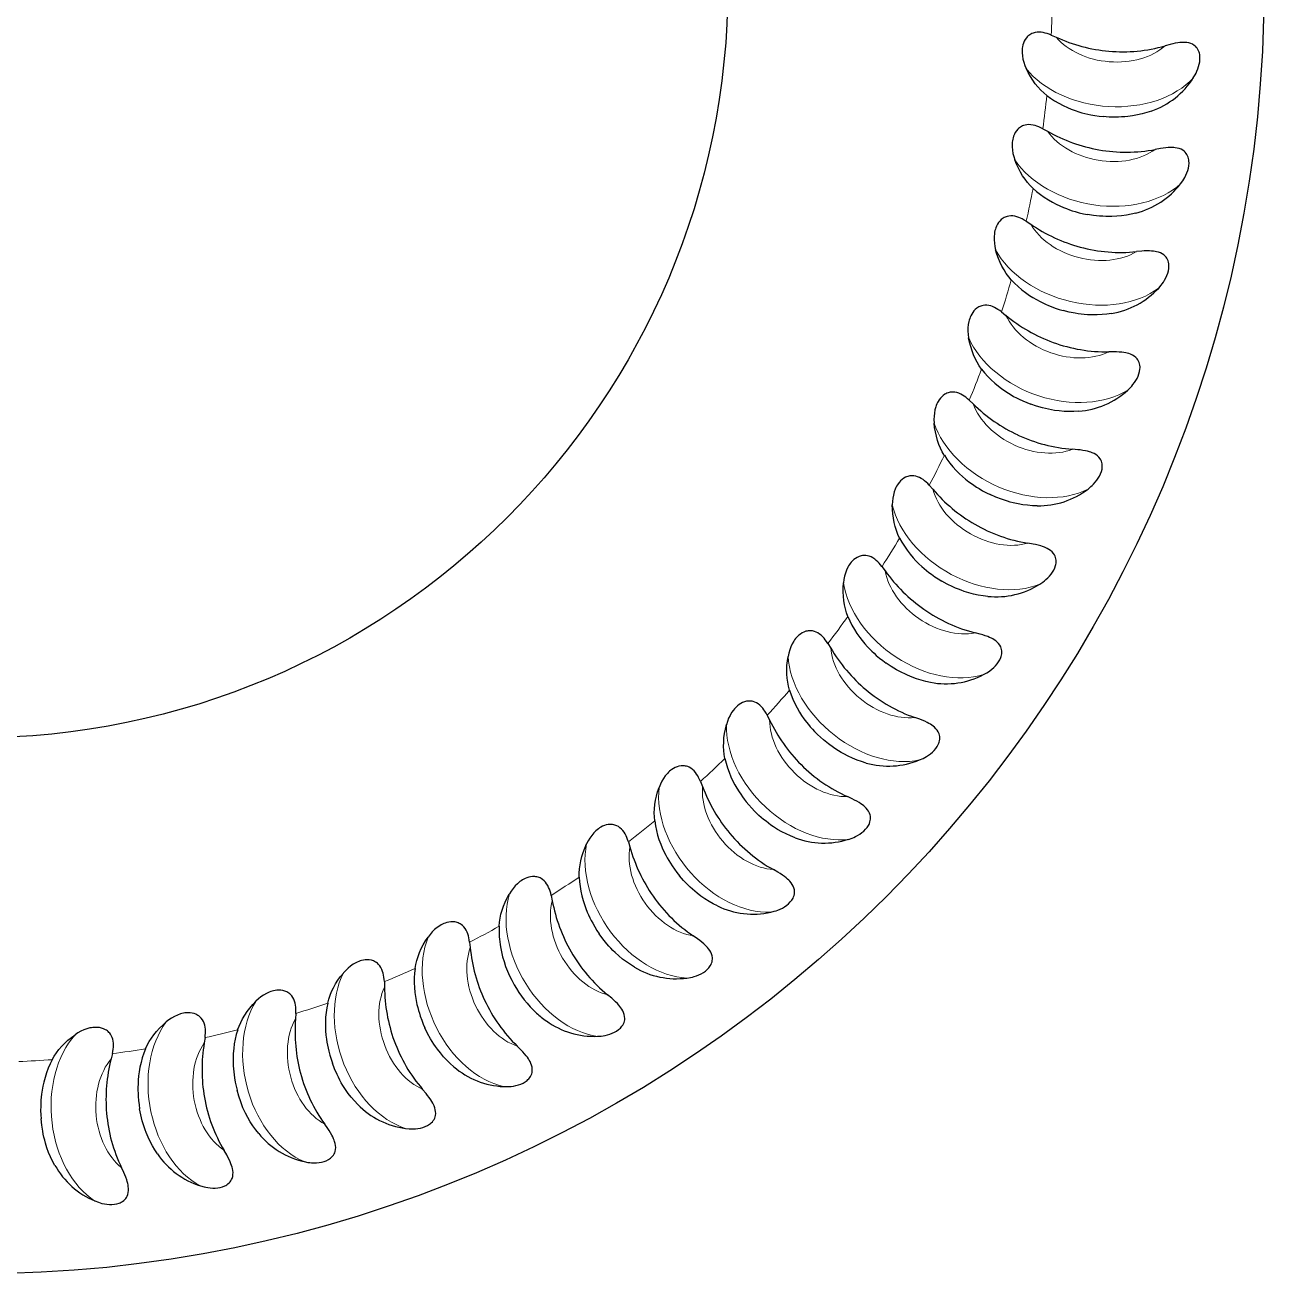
# Model space of a CAD drawing. Extents: x 89 to 624, y -17 to 440.
# Drawn here: x 593.11 to 624.44, y 150.2 to 181.78 of the extents above; entities that cross this region are included whole.
import ezdxf

# ---------------------------------------------------------------- set-up
doc = ezdxf.new("R2010")
doc.units = 0
doc.header["$LTSCALE"] = 7
doc.header["$MEASUREMENT"] = 0
doc.layers.get('0').update_dxf_attribs({"linetype": 'CONTINUOUS', "lineweight": 15})

msp = doc.modelspace()

# ---------------------------------------------------------------- linework, layer by layer
at = {"color": 7, "lineweight": 30, "ltscale": 0.003441}
for p, q in [((619.063, 181.528), (619.189, 181.473)), ((618.849, 179.16), (618.97, 179.095)), ((618.429, 176.82), (618.544, 176.744)), ((617.807, 174.526), (617.915, 174.44)), ((608.368, 161.129), (608.407, 160.997)), ((597.663, 156.175), (597.643, 156.039))]:
    msp.add_line(p, q, dxfattribs=at)
at = {"color": 7, "lineweight": 30, "ltscale": 0.003442}
for p, q in [((616.988, 172.295), (617.087, 172.2)), ((615.977, 170.143), (616.068, 170.04)), ((614.782, 168.088), (614.864, 167.977)), ((613.413, 166.144), (613.485, 166.027)), ((611.88, 164.328), (611.941, 164.205)), ((610.194, 162.652), (610.244, 162.524)), ((606.417, 159.771), (606.444, 159.636)), ((604.355, 158.589), (604.37, 158.452)), ((602.198, 157.59), (602.201, 157.453)), ((599.961, 156.784), (599.953, 156.646)), ((595.321, 155.769), (595.289, 155.635))]:
    msp.add_line(p, q, dxfattribs=at)
at = {"color": 7, "lineweight": 30}
for points in [[(619.063, 181.528), (619.01, 181.548), (618.956, 181.567), (618.909, 181.58), (618.86, 181.591), (618.809, 181.598), (618.757, 181.602), (618.705, 181.6), (618.656, 181.593), (618.609, 181.58), (618.568, 181.564), (618.543, 181.551), (618.52, 181.537), (618.496, 181.52), (618.474, 181.501), (618.454, 181.481), (618.435, 181.46), (618.404, 181.416), (618.379, 181.371), (618.36, 181.325), (618.346, 181.278), (618.335, 181.23), (618.33, 181.194), (618.326, 181.158), (618.325, 181.118), (618.325, 181.079), (618.332, 181), (618.345, 180.92), (618.366, 180.841), (618.393, 180.761), (618.427, 180.682)], [(622.655, 180.444), (622.703, 180.526), (622.725, 180.568), (622.745, 180.611), (622.769, 180.67), (622.79, 180.73), (622.806, 180.792), (622.817, 180.854), (622.823, 180.916), (622.823, 180.978), (622.816, 181.038), (622.81, 181.067), (622.802, 181.095), (622.788, 181.131), (622.772, 181.164), (622.752, 181.195), (622.73, 181.222), (622.706, 181.247), (622.679, 181.268), (622.636, 181.294), (622.59, 181.314), (622.542, 181.328), (622.492, 181.337), (622.442, 181.341), (622.403, 181.342), (622.365, 181.34), (622.316, 181.337), (622.267, 181.33), (622.2, 181.319), (622.134, 181.305), (622.07, 181.29), (621.942, 181.255)], [(618.949, 180.002), (619.046, 179.931), (619.147, 179.864), (619.251, 179.802), (619.36, 179.746), (619.471, 179.694), (619.566, 179.655), (619.663, 179.619), (619.761, 179.587), (619.835, 179.565), (619.91, 179.545), (619.986, 179.527), (620.063, 179.511), (620.166, 179.492), (620.271, 179.477), (620.376, 179.465)], [(621.594, 179.606), (621.478, 179.567), (621.36, 179.535), (621.241, 179.507), (621.119, 179.486), (620.997, 179.469), (620.92, 179.462), (620.843, 179.456), (620.765, 179.453), (620.687, 179.451), (620.531, 179.454), (620.376, 179.465)], [(618.849, 179.16), (618.798, 179.185), (618.746, 179.208), (618.7, 179.226), (618.652, 179.241), (618.602, 179.253), (618.55, 179.261), (618.499, 179.263), (618.449, 179.26), (618.401, 179.252), (618.358, 179.239), (618.332, 179.229), (618.308, 179.217), (618.283, 179.201), (618.26, 179.185), (618.238, 179.167), (618.218, 179.147), (618.183, 179.106), (618.154, 179.064), (618.131, 179.019), (618.112, 178.974), (618.098, 178.927), (618.089, 178.892), (618.083, 178.856), (618.078, 178.817), (618.075, 178.777), (618.074, 178.698), (618.081, 178.618), (618.095, 178.537), (618.115, 178.455), (618.142, 178.373)], [(622.333, 177.768), (622.388, 177.845), (622.414, 177.885), (622.437, 177.926), (622.466, 177.983), (622.492, 178.041), (622.513, 178.101), (622.53, 178.161), (622.541, 178.223), (622.546, 178.285), (622.545, 178.345), (622.541, 178.375), (622.536, 178.404), (622.526, 178.44), (622.512, 178.475), (622.495, 178.507), (622.476, 178.536), (622.453, 178.563), (622.428, 178.587), (622.388, 178.616), (622.344, 178.64), (622.297, 178.658), (622.249, 178.671), (622.199, 178.68), (622.16, 178.684), (622.122, 178.686), (622.073, 178.686), (622.023, 178.684), (621.956, 178.679), (621.889, 178.671), (621.823, 178.661), (621.694, 178.638)], [(618.602, 177.65), (618.692, 177.571), (618.787, 177.495), (618.886, 177.425), (618.989, 177.359), (619.095, 177.298), (619.187, 177.251), (619.28, 177.207), (619.375, 177.166), (619.447, 177.138), (619.52, 177.111), (619.594, 177.086), (619.669, 177.064), (619.771, 177.036), (619.874, 177.011), (619.977, 176.991)], [(618.429, 176.82), (618.381, 176.85), (618.331, 176.877), (618.286, 176.899), (618.24, 176.918), (618.191, 176.934), (618.141, 176.946), (618.09, 176.953), (618.039, 176.955), (617.992, 176.951), (617.948, 176.942), (617.921, 176.934), (617.896, 176.924), (617.869, 176.911), (617.845, 176.896), (617.821, 176.88), (617.799, 176.862), (617.761, 176.825), (617.729, 176.785), (617.702, 176.742), (617.679, 176.699), (617.661, 176.654), (617.649, 176.619), (617.639, 176.584), (617.631, 176.545), (617.625, 176.507), (617.617, 176.427), (617.617, 176.347), (617.624, 176.265), (617.637, 176.182), (617.656, 176.097)], [(621.203, 177.025), (621.084, 176.997), (620.964, 176.974), (620.842, 176.958), (620.719, 176.947), (620.596, 176.941), (620.519, 176.94), (620.441, 176.941), (620.364, 176.945), (620.286, 176.95), (620.131, 176.966), (619.977, 176.991)], [(621.779, 175.129), (621.84, 175.201), (621.869, 175.239), (621.897, 175.278), (621.93, 175.332), (621.961, 175.388), (621.987, 175.445), (622.009, 175.505), (622.026, 175.565), (622.036, 175.626), (622.04, 175.686), (622.039, 175.716), (622.036, 175.745), (622.029, 175.782), (622.019, 175.818), (622.005, 175.852), (621.988, 175.883), (621.968, 175.911), (621.945, 175.937), (621.907, 175.97), (621.866, 175.997), (621.821, 176.019), (621.773, 176.037), (621.724, 176.05), (621.687, 176.057), (621.648, 176.062), (621.599, 176.067), (621.55, 176.07), (621.483, 176.07), (621.415, 176.068), (621.349, 176.064), (621.218, 176.052)], [(618.052, 175.338), (618.135, 175.25), (618.223, 175.167), (618.315, 175.088), (618.412, 175.014), (618.513, 174.944), (618.599, 174.889), (618.688, 174.837), (618.779, 174.788), (618.849, 174.753), (618.919, 174.721), (618.991, 174.689), (619.063, 174.66), (619.162, 174.624), (619.263, 174.59), (619.364, 174.561)], [(617.807, 174.526), (617.762, 174.559), (617.714, 174.591), (617.672, 174.616), (617.628, 174.639), (617.58, 174.66), (617.531, 174.677), (617.48, 174.688), (617.431, 174.694), (617.383, 174.694), (617.338, 174.689), (617.311, 174.683), (617.285, 174.675), (617.257, 174.665), (617.232, 174.653), (617.207, 174.638), (617.183, 174.623), (617.142, 174.589), (617.106, 174.551), (617.076, 174.512), (617.05, 174.47), (617.027, 174.427), (617.013, 174.393), (617, 174.359), (616.988, 174.322), (616.978, 174.283), (616.964, 174.205), (616.957, 174.125), (616.956, 174.043), (616.962, 173.959), (616.974, 173.873)], [(620.588, 174.488), (620.467, 174.47), (620.346, 174.459), (620.223, 174.453), (620.1, 174.452), (619.976, 174.457), (619.899, 174.463), (619.822, 174.471), (619.745, 174.481), (619.668, 174.493), (619.515, 174.523), (619.364, 174.561)], [(620.997, 172.55), (621.064, 172.616), (621.096, 172.651), (621.127, 172.687), (621.165, 172.738), (621.201, 172.791), (621.232, 172.846), (621.259, 172.903), (621.281, 172.962), (621.297, 173.022), (621.306, 173.081), (621.307, 173.111), (621.307, 173.141), (621.303, 173.178), (621.296, 173.215), (621.285, 173.25), (621.271, 173.282), (621.253, 173.312), (621.233, 173.34), (621.198, 173.376), (621.159, 173.407), (621.116, 173.432), (621.07, 173.454), (621.023, 173.471), (620.986, 173.482), (620.948, 173.49), (620.9, 173.499), (620.851, 173.506), (620.784, 173.512), (620.716, 173.516), (620.65, 173.518), (620.518, 173.517)], [(617.302, 173.082), (617.377, 172.988), (617.457, 172.897), (617.543, 172.81), (617.633, 172.728), (617.727, 172.649), (617.808, 172.587), (617.892, 172.527), (617.979, 172.471), (618.045, 172.43), (618.112, 172.391), (618.181, 172.354), (618.251, 172.319), (618.346, 172.274), (618.443, 172.232), (618.542, 172.193)], [(616.988, 172.295), (616.945, 172.332), (616.9, 172.368), (616.861, 172.396), (616.819, 172.423), (616.773, 172.448), (616.725, 172.469), (616.676, 172.485), (616.627, 172.495), (616.579, 172.499), (616.535, 172.498), (616.507, 172.494), (616.48, 172.489), (616.452, 172.481), (616.425, 172.471), (616.399, 172.459), (616.375, 172.445), (616.33, 172.415), (616.292, 172.381), (616.258, 172.344), (616.228, 172.305), (616.202, 172.264), (616.185, 172.232), (616.169, 172.199), (616.154, 172.162), (616.141, 172.125), (616.12, 172.048), (616.106, 171.969), (616.098, 171.887), (616.096, 171.803), (616.101, 171.717)], [(619.755, 172.014), (619.633, 172.007), (619.511, 172.006), (619.388, 172.011), (619.265, 172.021), (619.142, 172.037), (619.066, 172.05), (618.99, 172.064), (618.914, 172.081), (618.839, 172.1), (618.689, 172.143), (618.542, 172.193)], [(616.359, 170.9), (616.425, 170.799), (616.497, 170.702), (616.575, 170.609), (616.657, 170.518), (616.744, 170.432), (616.82, 170.362), (616.898, 170.296), (616.98, 170.232), (617.042, 170.186), (617.105, 170.142), (617.171, 170.098), (617.237, 170.057), (617.328, 170.004), (617.421, 169.954), (617.516, 169.907)], [(619.993, 170.048), (620.066, 170.108), (620.101, 170.14), (620.135, 170.173), (620.177, 170.221), (620.217, 170.27), (620.253, 170.322), (620.285, 170.377), (620.312, 170.434), (620.333, 170.492), (620.347, 170.551), (620.351, 170.58), (620.353, 170.609), (620.353, 170.647), (620.349, 170.684), (620.341, 170.72), (620.329, 170.753), (620.315, 170.785), (620.297, 170.814), (620.265, 170.853), (620.229, 170.887), (620.189, 170.917), (620.145, 170.942), (620.099, 170.963), (620.063, 170.977), (620.026, 170.989), (619.979, 171.002), (619.931, 171.013), (619.864, 171.025), (619.797, 171.035), (619.732, 171.042), (619.6, 171.054)], [(615.977, 170.143), (615.938, 170.184), (615.896, 170.224), (615.859, 170.255), (615.82, 170.286), (615.776, 170.314), (615.731, 170.339), (615.683, 170.359), (615.635, 170.374), (615.588, 170.382), (615.543, 170.385), (615.515, 170.384), (615.488, 170.381), (615.459, 170.375), (615.432, 170.368), (615.405, 170.358), (615.379, 170.347), (615.332, 170.32), (615.291, 170.29), (615.254, 170.256), (615.221, 170.22), (615.191, 170.181), (615.171, 170.15), (615.153, 170.119), (615.135, 170.084), (615.118, 170.048), (615.091, 169.973), (615.07, 169.896), (615.055, 169.815), (615.046, 169.731), (615.043, 169.645)], [(618.709, 169.623), (618.587, 169.626), (618.465, 169.636), (618.343, 169.651), (618.222, 169.672), (618.101, 169.699), (618.026, 169.718), (617.952, 169.739), (617.877, 169.762), (617.804, 169.788), (617.658, 169.843), (617.516, 169.907)], [(615.229, 168.808), (615.286, 168.703), (615.349, 168.6), (615.418, 168.499), (615.492, 168.402), (615.572, 168.309), (615.641, 168.233), (615.714, 168.16), (615.789, 168.089), (615.847, 168.038), (615.906, 167.988), (615.968, 167.939), (616.03, 167.892), (616.116, 167.831), (616.205, 167.773), (616.295, 167.718)], [(618.775, 167.643), (618.853, 167.696), (618.89, 167.725), (618.927, 167.756), (618.973, 167.799), (619.017, 167.845), (619.058, 167.894), (619.094, 167.945), (619.126, 167.999), (619.152, 168.056), (619.171, 168.113), (619.178, 168.142), (619.183, 168.171), (619.185, 168.209), (619.185, 168.246), (619.18, 168.282), (619.171, 168.316), (619.159, 168.349), (619.144, 168.38), (619.116, 168.421), (619.083, 168.459), (619.045, 168.491), (619.004, 168.52), (618.96, 168.546), (618.926, 168.562), (618.89, 168.578), (618.844, 168.595), (618.797, 168.61), (618.732, 168.628), (618.666, 168.643), (618.601, 168.656), (618.471, 168.679)], [(614.782, 168.088), (614.747, 168.132), (614.709, 168.175), (614.675, 168.21), (614.638, 168.244), (614.598, 168.276), (614.554, 168.305), (614.509, 168.329), (614.462, 168.348), (614.416, 168.36), (614.371, 168.367), (614.343, 168.368), (614.316, 168.367), (614.287, 168.364), (614.259, 168.359), (614.231, 168.352), (614.205, 168.343), (614.156, 168.32), (614.112, 168.294), (614.072, 168.263), (614.036, 168.23), (614.003, 168.194), (613.98, 168.165), (613.959, 168.136), (613.938, 168.102), (613.919, 168.068), (613.885, 167.996), (613.857, 167.92), (613.835, 167.841), (613.819, 167.759), (613.809, 167.673)], [(617.459, 167.331), (617.337, 167.345), (617.217, 167.366), (617.097, 167.391), (616.977, 167.423), (616.859, 167.46), (616.787, 167.486), (616.714, 167.513), (616.642, 167.543), (616.571, 167.574), (616.431, 167.643), (616.295, 167.718)], [(613.92, 166.823), (613.968, 166.713), (614.023, 166.605), (614.083, 166.499), (614.148, 166.396), (614.219, 166.296), (614.281, 166.214), (614.347, 166.135), (614.416, 166.058), (614.469, 166.002), (614.524, 165.947), (614.581, 165.893), (614.639, 165.841), (614.72, 165.773), (614.803, 165.707), (614.888, 165.644)], [(613.413, 166.144), (613.382, 166.191), (613.348, 166.238), (613.317, 166.276), (613.283, 166.312), (613.245, 166.348), (613.205, 166.38), (613.161, 166.409), (613.117, 166.431), (613.072, 166.448), (613.028, 166.458), (613, 166.462), (612.973, 166.463), (612.944, 166.463), (612.916, 166.46), (612.887, 166.455), (612.86, 166.449), (612.809, 166.431), (612.763, 166.408), (612.721, 166.381), (612.682, 166.351), (612.646, 166.318), (612.621, 166.292), (612.597, 166.264), (612.573, 166.233), (612.551, 166.2), (612.511, 166.131), (612.477, 166.058), (612.448, 165.981), (612.425, 165.9), (612.407, 165.816)], [(617.352, 165.353), (617.434, 165.4), (617.474, 165.425), (617.513, 165.452), (617.563, 165.491), (617.611, 165.533), (617.655, 165.579), (617.696, 165.627), (617.732, 165.678), (617.763, 165.731), (617.787, 165.787), (617.797, 165.815), (617.804, 165.844), (617.81, 165.881), (617.812, 165.918), (617.811, 165.955), (617.805, 165.99), (617.796, 166.023), (617.784, 166.055), (617.76, 166.099), (617.73, 166.139), (617.695, 166.175), (617.657, 166.207), (617.615, 166.236), (617.582, 166.256), (617.548, 166.274), (617.504, 166.296), (617.458, 166.315), (617.395, 166.338), (617.33, 166.359), (617.267, 166.378), (617.14, 166.412)], [(616.013, 165.158), (615.894, 165.182), (615.775, 165.213), (615.658, 165.249), (615.542, 165.291), (615.428, 165.338), (615.357, 165.37), (615.288, 165.404), (615.219, 165.439), (615.15, 165.477), (615.017, 165.557), (614.888, 165.644)], [(612.444, 164.96), (612.483, 164.846), (612.527, 164.733), (612.578, 164.623), (612.634, 164.514), (612.695, 164.408), (612.751, 164.322), (612.809, 164.237), (612.871, 164.154), (612.92, 164.094), (612.969, 164.034), (613.021, 163.976), (613.075, 163.918), (613.149, 163.843), (613.226, 163.771), (613.305, 163.701)], [(611.88, 164.328), (611.853, 164.377), (611.823, 164.426), (611.795, 164.467), (611.765, 164.506), (611.73, 164.545), (611.693, 164.581), (611.652, 164.613), (611.609, 164.639), (611.566, 164.66), (611.523, 164.674), (611.496, 164.68), (611.469, 164.684), (611.44, 164.686), (611.412, 164.686), (611.383, 164.683), (611.355, 164.679), (611.303, 164.666), (611.255, 164.647), (611.211, 164.624), (611.169, 164.597), (611.131, 164.568), (611.104, 164.543), (611.077, 164.518), (611.051, 164.489), (611.026, 164.458), (610.98, 164.393), (610.939, 164.324), (610.904, 164.249), (610.874, 164.171), (610.849, 164.088)], [(615.734, 163.196), (615.82, 163.235), (615.862, 163.257), (615.904, 163.281), (615.957, 163.316), (616.008, 163.353), (616.057, 163.394), (616.101, 163.439), (616.142, 163.486), (616.177, 163.537), (616.206, 163.59), (616.218, 163.618), (616.228, 163.646), (616.237, 163.682), (616.243, 163.719), (616.244, 163.756), (616.242, 163.791), (616.236, 163.825), (616.226, 163.858), (616.206, 163.904), (616.18, 163.946), (616.148, 163.985), (616.113, 164.021), (616.074, 164.053), (616.042, 164.076), (616.01, 164.097), (615.968, 164.122), (615.924, 164.145), (615.863, 164.174), (615.801, 164.201), (615.739, 164.225), (615.616, 164.269)], [(614.384, 163.118), (614.267, 163.153), (614.152, 163.194), (614.038, 163.24), (613.926, 163.292), (613.816, 163.349), (613.749, 163.387), (613.683, 163.426), (613.617, 163.468), (613.552, 163.512), (613.427, 163.603), (613.305, 163.701)], [(610.194, 162.652), (610.171, 162.703), (610.146, 162.755), (610.122, 162.798), (610.095, 162.84), (610.064, 162.881), (610.03, 162.92), (609.992, 162.956), (609.952, 162.986), (609.91, 163.01), (609.869, 163.027), (609.842, 163.036), (609.816, 163.042), (609.787, 163.047), (609.759, 163.049), (609.73, 163.049), (609.702, 163.047), (609.649, 163.039), (609.6, 163.024), (609.553, 163.005), (609.51, 162.982), (609.469, 162.956), (609.439, 162.934), (609.411, 162.911), (609.382, 162.884), (609.355, 162.856), (609.303, 162.795), (609.257, 162.73), (609.215, 162.659), (609.178, 162.583), (609.146, 162.503)], [(610.812, 163.232), (610.84, 163.115), (610.874, 162.999), (610.915, 162.885), (610.961, 162.772), (611.014, 162.661), (611.061, 162.57), (611.112, 162.48), (611.167, 162.392), (611.209, 162.328), (611.254, 162.264), (611.301, 162.202), (611.349, 162.14), (611.416, 162.059), (611.487, 161.98), (611.56, 161.903)], [(613.935, 161.188), (614.024, 161.22), (614.068, 161.238), (614.111, 161.258), (614.167, 161.288), (614.222, 161.321), (614.273, 161.358), (614.322, 161.398), (614.367, 161.442), (614.406, 161.49), (614.44, 161.54), (614.454, 161.566), (614.466, 161.593), (614.478, 161.629), (614.487, 161.665), (614.492, 161.701), (614.493, 161.737), (614.49, 161.771), (614.483, 161.805), (614.467, 161.852), (614.444, 161.897), (614.416, 161.938), (614.384, 161.977), (614.348, 162.013), (614.319, 162.038), (614.288, 162.062), (614.249, 162.09), (614.207, 162.117), (614.149, 162.151), (614.089, 162.183), (614.03, 162.213), (613.91, 162.268)], [(612.583, 161.228), (612.47, 161.273), (612.358, 161.324), (612.249, 161.38), (612.142, 161.441), (612.038, 161.508), (611.974, 161.551), (611.912, 161.597), (611.85, 161.644), (611.789, 161.693), (611.672, 161.795), (611.56, 161.903)], [(608.368, 161.129), (608.35, 161.182), (608.329, 161.236), (608.309, 161.281), (608.286, 161.325), (608.259, 161.369), (608.228, 161.411), (608.194, 161.449), (608.156, 161.483), (608.117, 161.51), (608.078, 161.532), (608.052, 161.542), (608.026, 161.551), (607.997, 161.558), (607.97, 161.563), (607.941, 161.565), (607.913, 161.566), (607.859, 161.562), (607.809, 161.552), (607.761, 161.537), (607.716, 161.518), (607.673, 161.495), (607.641, 161.476), (607.611, 161.455), (607.58, 161.431), (607.55, 161.406), (607.494, 161.35), (607.442, 161.288), (607.394, 161.221), (607.351, 161.149), (607.312, 161.072)], [(609.034, 161.654), (609.052, 161.534), (609.076, 161.416), (609.107, 161.298), (609.143, 161.182), (609.186, 161.066), (609.225, 160.972), (609.268, 160.878), (609.315, 160.786), (609.352, 160.718), (609.391, 160.651), (609.432, 160.584), (609.474, 160.518), (609.534, 160.432), (609.598, 160.347), (609.664, 160.264)], [(606.417, 159.771), (606.404, 159.826), (606.388, 159.881), (606.371, 159.927), (606.352, 159.973), (606.329, 160.02), (606.302, 160.064), (606.271, 160.105), (606.237, 160.142), (606.2, 160.173), (606.162, 160.197), (606.138, 160.211), (606.113, 160.221), (606.085, 160.231), (606.058, 160.238), (606.029, 160.243), (606.001, 160.246), (605.948, 160.247), (605.896, 160.241), (605.848, 160.23), (605.801, 160.215), (605.756, 160.197), (605.723, 160.18), (605.691, 160.162), (605.658, 160.141), (605.626, 160.118), (605.565, 160.067), (605.508, 160.01), (605.455, 159.948), (605.405, 159.88), (605.359, 159.807)], [(607.126, 160.236), (607.134, 160.115), (607.147, 159.995), (607.168, 159.875), (607.194, 159.756), (607.226, 159.638), (607.257, 159.54), (607.292, 159.443), (607.33, 159.347), (607.361, 159.276), (607.394, 159.206), (607.429, 159.136), (607.466, 159.066), (607.518, 158.975), (607.574, 158.885), (607.632, 158.797)], [(610.625, 159.503), (610.516, 159.558), (610.409, 159.618), (610.305, 159.683), (610.204, 159.754), (610.106, 159.829), (610.046, 159.878), (609.988, 159.928), (609.93, 159.981), (609.874, 160.035), (609.766, 160.147), (609.664, 160.264)], [(611.968, 159.345), (612.059, 159.369), (612.105, 159.383), (612.149, 159.399), (612.208, 159.424), (612.265, 159.452), (612.32, 159.484), (612.372, 159.52), (612.42, 159.56), (612.464, 159.604), (612.501, 159.652), (612.517, 159.676), (612.532, 159.702), (612.547, 159.737), (612.559, 159.772), (612.567, 159.808), (612.571, 159.843), (612.571, 159.877), (612.567, 159.911), (612.555, 159.96), (612.537, 160.007), (612.513, 160.05), (612.484, 160.091), (612.451, 160.13), (612.424, 160.158), (612.396, 160.184), (612.359, 160.216), (612.32, 160.246), (612.265, 160.286), (612.208, 160.323), (612.152, 160.357), (612.037, 160.423)], [(604.355, 158.589), (604.346, 158.644), (604.335, 158.701), (604.323, 158.748), (604.308, 158.796), (604.289, 158.844), (604.266, 158.89), (604.239, 158.934), (604.207, 158.974), (604.174, 159.008), (604.138, 159.035), (604.115, 159.051), (604.091, 159.064), (604.064, 159.076), (604.038, 159.085), (604.01, 159.093), (603.982, 159.098), (603.929, 159.103), (603.877, 159.102), (603.828, 159.096), (603.78, 159.085), (603.733, 159.07), (603.699, 159.057), (603.666, 159.041), (603.631, 159.023), (603.597, 159.003), (603.532, 158.958), (603.47, 158.906), (603.411, 158.849), (603.356, 158.785), (603.304, 158.716)], [(608.523, 157.955), (608.419, 158.019), (608.318, 158.088), (608.22, 158.162), (608.126, 158.241), (608.034, 158.324), (607.979, 158.378), (607.926, 158.434), (607.873, 158.491), (607.821, 158.55), (607.724, 158.671), (607.632, 158.797)], [(609.847, 157.68), (609.941, 157.696), (609.987, 157.706), (610.033, 157.719), (610.094, 157.738), (610.153, 157.761), (610.21, 157.788), (610.265, 157.82), (610.316, 157.855), (610.364, 157.895), (610.405, 157.939), (610.424, 157.963), (610.44, 157.987), (610.459, 158.02), (610.474, 158.054), (610.485, 158.089), (610.492, 158.123), (610.495, 158.158), (610.494, 158.192), (610.486, 158.242), (610.472, 158.29), (610.452, 158.335), (610.426, 158.379), (610.397, 158.42), (610.373, 158.45), (610.347, 158.479), (610.313, 158.514), (610.277, 158.548), (610.225, 158.592), (610.172, 158.633), (610.119, 158.673), (610.011, 158.748)], [(602.198, 157.59), (602.194, 157.646), (602.188, 157.704), (602.18, 157.752), (602.169, 157.801), (602.154, 157.85), (602.135, 157.899), (602.112, 157.945), (602.084, 157.987), (602.053, 158.023), (602.021, 158.054), (601.999, 158.071), (601.976, 158.086), (601.95, 158.101), (601.925, 158.112), (601.898, 158.122), (601.871, 158.13), (601.818, 158.14), (601.766, 158.143), (601.716, 158.141), (601.668, 158.135), (601.62, 158.124), (601.585, 158.114), (601.551, 158.101), (601.514, 158.086), (601.479, 158.069), (601.41, 158.03), (601.344, 157.984), (601.28, 157.931), (601.22, 157.873), (601.162, 157.809)], [(602.976, 157.924), (602.963, 157.805), (602.956, 157.684), (602.955, 157.563), (602.96, 157.44), (602.971, 157.318), (602.984, 157.216), (603.002, 157.115), (603.023, 157.014), (603.041, 156.938), (603.061, 156.864), (603.083, 156.789), (603.108, 156.714), (603.143, 156.615), (603.182, 156.517), (603.225, 156.42)], [(599.961, 156.784), (599.963, 156.84), (599.961, 156.897), (599.958, 156.946), (599.951, 156.996), (599.941, 157.046), (599.926, 157.096), (599.907, 157.144), (599.883, 157.188), (599.855, 157.228), (599.826, 157.261), (599.805, 157.28), (599.784, 157.297), (599.759, 157.314), (599.735, 157.328), (599.709, 157.34), (599.683, 157.35), (599.631, 157.364), (599.58, 157.372), (599.53, 157.374), (599.481, 157.372), (599.433, 157.366), (599.397, 157.358), (599.362, 157.349), (599.324, 157.337), (599.287, 157.323), (599.215, 157.29), (599.145, 157.25), (599.077, 157.203), (599.012, 157.151), (598.949, 157.092)], [(600.766, 157.049), (600.742, 156.931), (600.725, 156.811), (600.713, 156.69), (600.708, 156.568), (600.708, 156.445), (600.713, 156.343), (600.721, 156.24), (600.733, 156.137), (600.745, 156.061), (600.758, 155.984), (600.774, 155.908), (600.792, 155.831), (600.819, 155.729), (600.849, 155.628), (600.883, 155.528)], [(607.59, 156.207), (607.684, 156.214), (607.731, 156.22), (607.778, 156.229), (607.84, 156.243), (607.901, 156.261), (607.961, 156.283), (608.018, 156.309), (608.072, 156.34), (608.123, 156.376), (608.168, 156.416), (608.189, 156.438), (608.207, 156.46), (608.229, 156.492), (608.247, 156.524), (608.261, 156.558), (608.27, 156.592), (608.276, 156.626), (608.279, 156.66), (608.275, 156.71), (608.265, 156.759), (608.249, 156.807), (608.228, 156.852), (608.202, 156.896), (608.181, 156.928), (608.157, 156.959), (608.126, 156.997), (608.093, 157.033), (608.046, 157.082), (607.996, 157.128), (607.947, 157.172), (607.845, 157.256)], [(597.663, 156.175), (597.67, 156.231), (597.673, 156.288), (597.674, 156.337), (597.672, 156.387), (597.666, 156.439), (597.655, 156.49), (597.64, 156.539), (597.621, 156.585), (597.597, 156.627), (597.57, 156.663), (597.551, 156.684), (597.531, 156.702), (597.508, 156.721), (597.485, 156.737), (597.46, 156.751), (597.435, 156.764), (597.385, 156.782), (597.335, 156.795), (597.285, 156.801), (597.236, 156.803), (597.187, 156.801), (597.151, 156.797), (597.115, 156.791), (597.077, 156.782), (597.039, 156.772), (596.964, 156.745), (596.891, 156.711), (596.819, 156.67), (596.749, 156.623), (596.681, 156.57)], [(595.321, 155.769), (595.332, 155.824), (595.341, 155.881), (595.346, 155.93), (595.348, 155.98), (595.346, 156.031), (595.341, 156.083), (595.33, 156.134), (595.314, 156.181), (595.294, 156.225), (595.27, 156.263), (595.253, 156.285), (595.235, 156.306), (595.214, 156.326), (595.193, 156.344), (595.169, 156.361), (595.145, 156.375), (595.097, 156.398), (595.048, 156.415), (594.999, 156.426), (594.95, 156.432), (594.902, 156.434), (594.865, 156.433), (594.829, 156.43), (594.79, 156.425), (594.751, 156.418), (594.674, 156.398), (594.598, 156.37), (594.523, 156.336), (594.45, 156.295), (594.377, 156.248)], [(598.489, 156.369), (598.454, 156.254), (598.426, 156.136), (598.404, 156.016), (598.388, 155.895), (598.378, 155.773), (598.373, 155.67), (598.373, 155.567), (598.376, 155.464), (598.381, 155.387), (598.388, 155.309), (598.397, 155.232), (598.408, 155.154), (598.425, 155.05), (598.447, 154.947), (598.472, 154.844)], [(603.956, 155.435), (603.865, 155.517), (603.778, 155.602), (603.694, 155.692), (603.615, 155.786), (603.539, 155.884), (603.494, 155.947), (603.451, 156.011), (603.409, 156.077), (603.368, 156.144), (603.293, 156.28), (603.225, 156.42)], [(596.16, 155.89), (596.116, 155.778), (596.078, 155.664), (596.045, 155.546), (596.019, 155.427), (595.998, 155.306), (595.984, 155.204), (595.975, 155.102), (595.969, 154.999), (595.967, 154.921), (595.967, 154.844), (595.969, 154.765), (595.973, 154.687), (595.982, 154.582), (595.995, 154.477), (596.01, 154.373)], [(605.213, 154.936), (605.307, 154.935), (605.355, 154.937), (605.402, 154.941), (605.465, 154.95), (605.527, 154.962), (605.589, 154.979), (605.648, 155), (605.705, 155.026), (605.759, 155.057), (605.807, 155.093), (605.829, 155.113), (605.85, 155.134), (605.874, 155.164), (605.894, 155.195), (605.911, 155.227), (605.924, 155.26), (605.933, 155.293), (605.938, 155.327), (605.939, 155.378), (605.933, 155.427), (605.921, 155.476), (605.904, 155.523), (605.882, 155.569), (605.864, 155.602), (605.843, 155.635), (605.816, 155.676), (605.786, 155.715), (605.743, 155.767), (605.698, 155.818), (605.652, 155.865), (605.559, 155.958)], [(593.799, 155.616), (593.745, 155.509), (593.697, 155.398), (593.654, 155.284), (593.617, 155.167), (593.586, 155.049), (593.564, 154.948), (593.545, 154.847), (593.531, 154.745), (593.522, 154.668), (593.515, 154.591), (593.511, 154.512), (593.508, 154.434), (593.507, 154.329), (593.511, 154.223), (593.517, 154.117)], [(601.525, 154.484), (601.442, 154.573), (601.362, 154.666), (601.287, 154.763), (601.216, 154.863), (601.149, 154.967), (601.11, 155.034), (601.072, 155.101), (601.036, 155.17), (601.002, 155.24), (600.939, 155.383), (600.883, 155.528)], [(599.021, 153.748), (598.945, 153.843), (598.874, 153.943), (598.808, 154.046), (598.746, 154.153), (598.688, 154.262), (598.655, 154.332), (598.623, 154.402), (598.593, 154.474), (598.565, 154.547), (598.515, 154.694), (598.472, 154.844)], [(602.734, 153.876), (602.828, 153.867), (602.875, 153.865), (602.923, 153.865), (602.986, 153.868), (603.049, 153.875), (603.112, 153.887), (603.173, 153.903), (603.232, 153.924), (603.288, 153.95), (603.34, 153.982), (603.363, 154), (603.386, 154.019), (603.412, 154.046), (603.435, 154.075), (603.455, 154.106), (603.471, 154.137), (603.482, 154.17), (603.49, 154.203), (603.496, 154.253), (603.494, 154.303), (603.487, 154.352), (603.474, 154.401), (603.456, 154.449), (603.44, 154.484), (603.423, 154.518), (603.399, 154.561), (603.373, 154.603), (603.334, 154.659), (603.293, 154.713), (603.252, 154.764), (603.167, 154.865)], [(596.462, 153.233), (596.395, 153.334), (596.333, 153.44), (596.275, 153.549), (596.223, 153.66), (596.175, 153.774), (596.148, 153.846), (596.123, 153.919), (596.099, 153.994), (596.078, 154.069), (596.04, 154.22), (596.01, 154.373)], [(593.868, 152.943), (593.81, 153.05), (593.757, 153.16), (593.709, 153.273), (593.667, 153.389), (593.629, 153.507), (593.609, 153.581), (593.59, 153.656), (593.573, 153.732), (593.558, 153.809), (593.534, 153.963), (593.517, 154.117)], [(600.172, 153.037), (600.265, 153.02), (600.312, 153.014), (600.359, 153.01), (600.423, 153.007), (600.486, 153.009), (600.549, 153.015), (600.612, 153.025), (600.672, 153.041), (600.73, 153.062), (600.784, 153.089), (600.81, 153.105), (600.834, 153.122), (600.862, 153.147), (600.888, 153.174), (600.91, 153.203), (600.929, 153.233), (600.943, 153.264), (600.954, 153.297), (600.964, 153.346), (600.967, 153.396), (600.963, 153.446), (600.955, 153.495), (600.941, 153.545), (600.929, 153.581), (600.914, 153.617), (600.894, 153.661), (600.872, 153.705), (600.838, 153.764), (600.802, 153.822), (600.766, 153.877), (600.69, 153.984)], [(597.546, 152.424), (597.638, 152.399), (597.684, 152.389), (597.731, 152.381), (597.794, 152.373), (597.857, 152.369), (597.921, 152.369), (597.984, 152.374), (598.045, 152.385), (598.105, 152.401), (598.161, 152.423), (598.188, 152.437), (598.213, 152.452), (598.244, 152.474), (598.272, 152.498), (598.297, 152.525), (598.317, 152.554), (598.335, 152.584), (598.349, 152.615), (598.363, 152.663), (598.37, 152.713), (598.371, 152.763), (598.366, 152.813), (598.357, 152.863), (598.348, 152.9), (598.337, 152.937), (598.32, 152.983), (598.302, 153.029), (598.274, 153.091), (598.243, 153.151), (598.212, 153.209), (598.145, 153.323)], [(594.878, 152.043), (594.966, 152.01), (595.012, 151.996), (595.058, 151.983), (595.12, 151.97), (595.183, 151.96), (595.246, 151.955), (595.309, 151.955), (595.371, 151.96), (595.432, 151.971), (595.49, 151.988), (595.518, 151.999), (595.544, 152.012), (595.577, 152.031), (595.607, 152.053), (595.634, 152.078), (595.657, 152.104), (595.677, 152.133), (595.693, 152.163), (595.712, 152.21), (595.723, 152.258), (595.728, 152.308), (595.728, 152.358), (595.724, 152.409), (595.718, 152.447), (595.71, 152.485), (595.697, 152.532), (595.683, 152.579), (595.66, 152.643), (595.635, 152.706), (595.609, 152.767), (595.553, 152.886)]]:
    msp.add_lwpolyline(points, dxfattribs=at)
for radius in [32.6, 19.042, 19.042]:
    msp.add_circle((591.843, 182.796), radius, dxfattribs=at)
at = {"color": 7, "lineweight": 13}
for start, end in [(357.3335, 359.1159), (352.3335, 354.1159), (347.3335, 349.1159), (342.3335, 344.1159), (337.3335, 339.1159), (332.3335, 334.1159), (327.3335, 329.1159), (322.3335, 324.1159), (317.3335, 319.1159), (312.3335, 314.1159), (307.3335, 309.1159), (302.3335, 304.1159), (297.3335, 299.1159), (292.3335, 294.1159), (287.3335, 289.1159), (282.3335, 284.1159), (277.3335, 279.1159), (272.3335, 274.1159)]:
    msp.add_arc((591.843, 182.796), 27.25, start, end, dxfattribs=at)
at = {"color": 7, "lineweight": 30}
for centre, radius, start, end in [((620.881, 185.181), 4.076, 245.47, 264.9279), ((620.869, 185.041), 3.935, 264.9285, 285.8352), ((620.921, 181.551), 2.057, 289.0714, 327.4463), ((620.979, 182.641), 4.076, 240.47, 259.9279), ((620.954, 182.502), 3.935, 259.9285, 280.8352), ((620.702, 179.022), 2.057, 284.0714, 322.4463), ((620.854, 180.103), 4.076, 235.47, 254.9279), ((620.818, 179.966), 3.935, 254.9285, 275.8352), ((620.264, 176.521), 2.057, 279.0714, 317.4463), ((620.509, 177.584), 4.076, 230.47, 249.9279), ((620.461, 177.452), 3.935, 249.9285, 270.8352), ((619.609, 174.067), 2.057, 274.0714, 312.4463), ((619.946, 175.106), 4.076, 225.47, 244.9279), ((619.886, 174.978), 3.935, 244.9285, 265.8352), ((619.169, 172.686), 4.076, 220.47, 239.9279), ((618.742, 171.681), 2.057, 269.0714, 307.4463), ((619.098, 172.563), 3.935, 239.9285, 260.8352), ((618.184, 170.342), 4.076, 215.47, 234.9279), ((617.671, 169.379), 2.057, 264.0714, 302.4463), ((618.103, 170.227), 3.935, 234.9285, 255.8352), ((616.998, 168.094), 4.076, 210.47, 229.9279), ((616.403, 167.179), 2.057, 259.0714, 297.4463), ((616.907, 167.986), 3.935, 229.9285, 250.8352), ((615.621, 165.958), 4.076, 205.47, 224.9279), ((615.521, 165.858), 3.935, 224.9285, 245.8352), ((614.949, 165.097), 2.057, 254.0714, 292.4463), ((614.063, 163.949), 4.076, 200.47, 219.9279), ((613.955, 163.859), 3.935, 219.9285, 240.8352), ((613.318, 163.151), 2.057, 249.0714, 287.4463), ((612.336, 162.084), 4.076, 195.47, 214.9279), ((610.453, 160.377), 4.076, 190.47, 209.9279), ((612.22, 162.003), 3.935, 214.9285, 235.8352), ((611.525, 161.354), 2.057, 244.0714, 282.4463), ((607.46, 158.872), 2.361, 177.1533, 189.8876), ((608.428, 158.84), 4.076, 185.47, 204.9279), ((608.045, 158.986), 2.958, 190.1151, 209.8864), ((610.33, 160.307), 3.935, 209.9285, 230.8352), ((609.581, 159.72), 2.057, 239.0714, 277.4463), ((606.277, 157.486), 4.076, 180.47, 199.9279), ((608.051, 158.958), 2.949, 209.3677, 227.2005), ((608.3, 158.781), 3.935, 204.9285, 225.8352), ((607.74, 158.641), 2.505, 227.4756, 234.7499), ((604.016, 156.324), 4.076, 175.47, 194.9279), ((607.502, 158.262), 2.057, 234.0714, 272.4463), ((606.144, 157.438), 3.935, 199.9285, 220.8352), ((601.663, 155.364), 4.076, 170.47, 189.9279), ((599.235, 154.613), 4.076, 165.47, 184.9279), ((605.304, 156.991), 2.057, 229.0714, 267.4463), ((603.88, 156.288), 3.935, 194.9285, 215.8352), ((601.524, 155.34), 3.935, 189.9285, 210.8352), ((603.004, 155.915), 2.057, 224.0714, 262.4463), ((599.094, 154.6), 3.935, 184.9285, 205.8352), ((600.619, 155.045), 2.057, 219.0714, 257.4463), ((598.167, 154.386), 2.057, 214.0714, 252.4463), ((595.667, 153.943), 2.057, 209.0714, 247.4463)]:
    msp.add_arc(centre, radius, start, end, dxfattribs=at)
at = {"color": 7, "lineweight": 13, "extrusion": (0, 0, -1)}
for centre, major_axis, start_param, end_param in [((620.613, 182.039), (1.674, -0.146), 0.593866, 2.523935), ((620.564, 181.475), (2.471, -0.216), 0.50268, 2.550753), ((620.438, 179.534), (1.654, -0.292), 0.593866, 2.523935), ((620.34, 178.977), (2.442, -0.431), 0.50268, 2.550753), ((620.045, 177.054), (1.623, -0.435), 0.593866, 2.523935), ((619.898, 176.508), (2.395, -0.642), 0.50268, 2.550753), ((619.437, 174.618), (1.579, -0.575), 0.593866, 2.523935), ((619.244, 174.087), (2.33, -0.848), 0.50268, 2.550753), ((618.619, 172.244), (1.523, -0.71), 0.593866, 2.523935), ((618.38, 171.732), (2.248, -1.048), 0.50268, 2.550753), ((617.598, 169.951), (1.455, -0.84), 0.593866, 2.523935), ((617.315, 169.461), (2.148, -1.24), 0.50268, 2.550753), ((616.38, 167.755), (1.376, -0.964), 0.593866, 2.523935), ((616.056, 167.292), (2.031, -1.422), 0.50268, 2.550753), ((614.976, 165.674), (1.287, -1.08), 0.593866, 2.523935), ((614.613, 165.24), (1.9, -1.594), 0.50268, 2.550753), ((612.996, 163.323), (1.754, -1.754), 0.50268, 2.550753), ((613.396, 163.723), (1.188, -1.188), 0.593866, 2.523935), ((611.218, 161.553), (1.594, -1.9), 0.50268, 2.550753), ((611.652, 161.917), (1.08, -1.287), 0.593866, 2.523935), ((609.293, 159.945), (1.422, -2.031), 0.50268, 2.550753), ((609.756, 160.27), (0.964, -1.376), 0.593866, 2.523935), ((607.235, 158.511), (1.24, -2.148), 0.50268, 2.550753), ((607.725, 158.794), (0.84, -1.455), 0.593866, 2.523935), ((605.06, 157.262), (1.048, -2.248), 0.50268, 2.550753), ((605.573, 157.501), (0.71, -1.523), 0.593866, 2.523935), ((602.784, 156.207), (0.848, -2.33), 0.50268, 2.550753), ((603.316, 156.401), (0.575, -1.579), 0.593866, 2.523935), ((600.425, 155.355), (0.642, -2.395), 0.50268, 2.550753), ((598.001, 154.711), (0.431, -2.442), 0.50268, 2.550753), ((600.972, 155.501), (0.435, -1.623), 0.593866, 2.523935), ((595.53, 154.281), (0.216, -2.471), 0.50268, 2.550753), ((598.558, 154.81), (0.292, -1.654), 0.593866, 2.523935), ((596.093, 154.331), (0.146, -1.674), 0.593866, 2.523935)]:
    msp.add_ellipse(centre, major_axis=major_axis, ratio=0.707107, start_param=start_param, end_param=end_param, dxfattribs=at)
at = {"color": 7, "lineweight": 30, "extrusion": (0, 0, -1)}
for centre, major_axis in [((620.757, 183.36), (-1.468, -3.557)), ((620.696, 180.838), (-1.772, -3.415)), ((620.415, 178.331), (-2.063, -3.248)), ((619.917, 175.857), (-2.338, -3.056)), ((619.206, 173.437), (-2.596, -2.84)), ((618.286, 171.088), (-2.834, -2.603)), ((617.165, 168.827), (-3.05, -2.346)), ((615.851, 166.674), (-3.243, -2.072)), ((614.355, 164.643), (-3.411, -1.781)), ((612.687, 162.75), (-3.553, -1.477)), ((610.861, 161.009), (-3.668, -1.162)), ((608.889, 159.435), (-3.756, -0.838)), ((606.788, 158.038), (-3.814, -0.507)), ((604.574, 156.829), (-3.844, -0.173)), ((602.262, 155.819), (-3.844, 0.163)), ((599.871, 155.013), (-3.816, 0.497)), ((597.419, 154.419), (-3.758, 0.828))]:
    msp.add_ellipse(centre, major_axis=major_axis, ratio=0.605982, start_param=0.168126, end_param=0.506697, dxfattribs=at)

doc.saveas('drawing.dxf')
